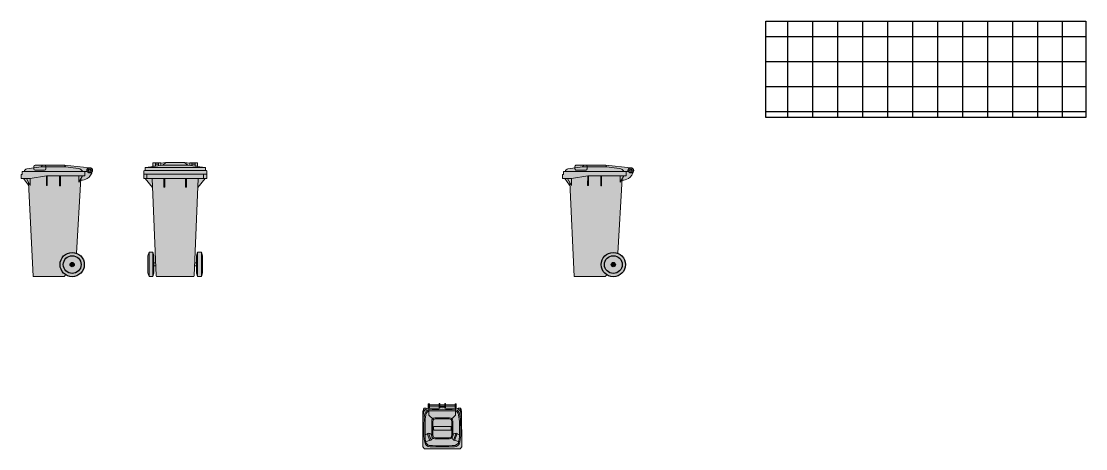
# Model space of a CAD drawing. Header units: inches. Extents: x -12025 to 97113, y -19657 to 37367.
# Drawn here: x 10414 to 23726, y -19282 to -13944 of the extents above; entities that cross this region are included whole.
import ezdxf

# ---------------------------------------------------------------- set-up
doc = ezdxf.new("R2010")
doc.units = ezdxf.units.IN
doc.header["$MEASUREMENT"] = 0
doc.layers.add('001_Dark_1 10', color=7, linetype='Continuous', lineweight=0)
doc.layers.add('dwgmodels.com', color=250, linetype='Continuous')
doc.layers.add('dwgmodels.com_hatch', color=250, linetype='Continuous')

msp = doc.modelspace()

# ---------------------------------------------------------------- hatches: boundary and pattern name
at = {"transparency": 33554687}
h = msp.add_hatch(dxfattribs=at)
h.set_pattern_fill('ANSI37', color=256, scale=2500, angle=45)
h.set_pattern_definition([(90, (0, -7882), (-312.5000000000001, 0), []), (180, (0, -7882), (-2.842170943040401e-14, -312.5), [])])
h.paths.add_polyline_path([(19726, -13943.5), (19726, -15143.5), (23726, -15143.5), (23726, -13943.5)])
at = {"layer": 'dwgmodels.com_hatch'}
h = msp.add_hatch(color=82, dxfattribs=at)
h.dxf.hatch_style = 1
edge = h.paths.add_edge_path()
edge.add_line((10414.12616505288, -15906.30314916595), (10414.2005685834, -15857.55069821608))
edge.add_line((10414.20056858473, -15857.55069821551), (10426.52509595649, -15857.55069821551))
edge.add_line((10426.5250959564, -15857.55069821551), (10426.5250959564, -15819.47640190533))
edge.add_line((10426.5250959564, -15819.47640190496), (10450.75409444798, -15819.47640190496))
edge.add_arc((10488.3463887684, -15822.9602472674), 37.75338091736324, 457.0975799362362, 534.7052683686481, ccw=False)
edge.add_line((10483.68159754016, -15785.49616455509), (10570.68775426294, -15774.66270682313))
edge.add_line((10570.6877542641, -15774.66270682252), (10570.6877542641, -15756.44149149848))
edge.add_arc((10588.06358126551, -15756.44149149991), 17.37582699916122, 450, 540, ccw=False)
edge.add_line((10588.06358126551, -15739.06566450036), (10955.35927891602, -15739.06566450036))
edge.add_line((10955.35927891359, -15739.06566450036), (11270.97657816165, -15772.93224750796))
edge.add_arc((11269.68565844186, -15805.24071692153), 32.33424917292, 351.5424460371258, 447.7119024948616, ccw=False)
edge.add_arc((11164.74535738863, -15792.9508640062), 137.9798300237693, 302.7556066058005, 352.9037843608074, ccw=False)
edge.add_arc((11153.33929052576, -15734.79819531216), 194.2917168301734, 271.8392869643055, 296.29208100856135, ccw=False)
edge.add_line((11159.57529693097, -15928.98981061055), (11104.97909214129, -16840.54072350536))
edge.add_arc((11050.6812264882, -16982.17548746466), 151.6860724526198, 429.0249055073631, 596.5912320255744)
edge.add_arc((10936.50427355058, -17100.15787215754), 31.85143746796551, 278.0663753127494, 344.261474057482, ccw=False)
edge.add_line((10940.97367365472, -17131.69417713246), (10561.00816451653, -17131.69417713246))
edge.add_line((10561.00816451758, -17131.69417713246), (10505.74433989051, -15958.11711466074))
edge.add_line((10505.74433988892, -15958.11711465976), (10502.82124127057, -15990.64099020963))
edge.add_line((10502.82124127075, -15990.64099021106), (10443.35438338773, -15906.30314916649))
edge.add_line((10443.35438338667, -15906.30314916595), (10414.12616505279, -15906.30314916595))
edge.add_line((10414.12616505288, -15906.30314916595), (10443.3543833854, -15906.30314916595))
edge.add_line((10443.35438338667, -15906.30314916595), (10414.12616505279, -15906.30314916595))
h = msp.add_hatch(color=82, dxfattribs=at)
h.dxf.hatch_style = 1
edge = h.paths.add_edge_path()
edge.add_line((12102.02886751479, -17122.94129048024), (12056.94911480315, -16017.28911638961))
edge.add_line((12056.94911480421, -16017.28911639067), (11965.00958113412, -15908.15607974862))
edge.add_line((11965.00958113376, -15908.15607974811), (11945.5416011559, -15908.15607974811))
edge.add_line((11945.54160115588, -15908.15607974811), (11945.54160115588, -15852.51140503336))
edge.add_line((11945.54160115588, -15852.51140503248), (11945.54160115588, -15814.74864069967))
edge.add_arc((11953.00404238733, -15814.74864069988), 7.462441233474403, 450, 540, ccw=False)
edge.add_line((11953.00404238733, -15807.2861994669), (11961.63711888615, -15807.2861994669))
edge.add_line((11961.63711888636, -15807.2861994669), (11961.63711888636, -15777.83632674853))
edge.add_arc((11970.96517042872, -15777.83632674946), 9.328051541843003, 450, 540, ccw=False)
edge.add_line((11970.96517042872, -15768.5082752071), (12081.90618267481, -15752.7813577396))
edge.add_line((12081.90618267527, -15752.78135773794), (12061.10878891974, -15752.78135773794))
edge.add_line((12061.10878891876, -15752.78135773794), (12061.10878891876, -15715.30557713657))
edge.add_arc((12065.77281469299, -15715.30557713844), 4.664025770921501, 450, 540, ccw=False)
edge.add_line((12065.77281469299, -15710.64155136573), (12154.21886141543, -15710.64155136573))
edge.add_arc((12154.21886141154, -15715.30557713844), 4.664025770921501, 360, 450, ccw=False)
edge.add_line((12158.88288718272, -15715.30557713844), (12223.16458303325, -15708.89955717176))
edge.add_line((12223.16458303239, -15708.89955717049), (12339.41609340059, -15708.89955717049))
edge.add_line((12339.41609340169, -15708.89955717049), (12455.66760376989, -15708.89955717049))
edge.add_line((12455.66760376794, -15708.89955717049), (12519.94929961846, -15715.30557713717))
edge.add_arc((12524.61332538878, -15715.30557713844), 4.664025770921501, 450, 540, ccw=False)
edge.add_line((12524.61332538878, -15710.64155136573), (12613.05937211122, -15710.64155136573))
edge.add_arc((12613.05937211344, -15715.30557713844), 4.664025770921501, 360, 450, ccw=False)
edge.add_line((12617.72339788462, -15715.30557713844), (12617.72339788462, -15752.78135773981))
edge.add_line((12617.72339788462, -15752.78135773794), (12596.92600412908, -15752.78135773794))
edge.add_line((12596.9260041281, -15752.78135773794), (12707.86701637419, -15768.50827520543))
edge.add_arc((12707.8670163716, -15777.83632674946), 9.328051541843003, 360, 450, ccw=False)
edge.add_line((12717.19506791397, -15777.83632674946), (12717.19506791397, -15807.28619946784))
edge.add_line((12717.19506791397, -15807.2861994669), (12725.82814441278, -15807.2861994669))
edge.add_arc((12725.82814441299, -15814.74864069988), 7.462441233474403, 360, 450, ccw=False)
edge.add_line((12733.29058564444, -15814.74864069988), (12733.29058564444, -15852.51140503268))
edge.add_line((12733.29058564444, -15852.51140503248), (12733.29058564444, -15908.15607974723))
edge.add_line((12733.29058564444, -15908.15607974811), (12713.82260566659, -15908.15607974811))
edge.add_line((12713.82260566962, -15908.15607974811), (12621.88307199952, -16017.28911639017))
edge.add_line((12621.88307199916, -16017.28911639067), (12576.80331928752, -17122.9412904813))
edge.add_arc((12567.48301139987, -17122.5612820253), 9.328051541842934, 270, 357.6652243536253, ccw=False)
edge.add_line((12567.48301139987, -17131.88933356767), (12339.41609340166, -17131.88933356767))
edge.add_line((12339.41609340169, -17131.88933356767), (12111.34917540348, -17131.88933356767))
edge.add_arc((12111.34917540351, -17122.5612820253), 9.328051541843003, 182.3347756463746, 269.9999999999974, ccw=False)
h = msp.add_hatch(color=82, dxfattribs=at)
h.dxf.hatch_style = 1
edge = h.paths.add_edge_path()
edge.add_line((17181.75796831914, -15906.30314916595), (17181.83237184966, -15857.55069821608))
edge.add_line((17181.83237185099, -15857.55069821551), (17194.15689922275, -15857.55069821551))
edge.add_line((17194.15689922266, -15857.55069821551), (17194.15689922266, -15819.47640190533))
edge.add_line((17194.15689922266, -15819.47640190496), (17218.38589771424, -15819.47640190496))
edge.add_arc((17255.97819203466, -15822.9602472674), 37.75338091736324, 457.0975799362362, 534.7052683686481, ccw=False)
edge.add_line((17251.31340080642, -15785.49616455509), (17338.3195575292, -15774.66270682313))
edge.add_line((17338.31955753036, -15774.66270682252), (17338.31955753036, -15756.44149149848))
edge.add_arc((17355.69538453177, -15756.44149149991), 17.37582699916122, 450, 540, ccw=False)
edge.add_line((17355.69538453177, -15739.06566450036), (17722.99108218228, -15739.06566450036))
edge.add_line((17722.99108217985, -15739.06566450036), (18038.60838142791, -15772.93224750796))
edge.add_arc((18037.31746170812, -15805.24071692153), 32.33424917292, 351.5424460371258, 447.7119024948616, ccw=False)
edge.add_arc((17932.37716065489, -15792.9508640062), 137.9798300237693, 302.7556066058005, 352.9037843608074, ccw=False)
edge.add_arc((17920.97109379202, -15734.79819531216), 194.2917168301734, 271.8392869643055, 296.29208100856135, ccw=False)
edge.add_line((17927.20710019723, -15928.98981061055), (17872.61089540755, -16840.54072350536))
edge.add_arc((17818.31302975446, -16982.17548746466), 151.6860724526198, 429.0249055073631, 596.5912320255744)
edge.add_arc((17704.13607681685, -17100.15787215754), 31.85143746796551, 278.0663753127494, 344.261474057482, ccw=False)
edge.add_line((17708.60547692098, -17131.69417713246), (17328.63996778279, -17131.69417713246))
edge.add_line((17328.63996778384, -17131.69417713246), (17273.37614315677, -15958.11711466074))
edge.add_line((17273.37614315518, -15958.11711465976), (17270.45304453683, -15990.64099020963))
edge.add_line((17270.45304453701, -15990.64099021106), (17210.98618665399, -15906.30314916649))
edge.add_line((17210.98618665293, -15906.30314916595), (17181.75796831905, -15906.30314916595))
edge.add_line((17181.75796831914, -15906.30314916595), (17210.98618665166, -15906.30314916595))
edge.add_line((17210.98618665293, -15906.30314916595), (17181.75796831905, -15906.30314916595))
at = {"layer": 'dwgmodels.com_hatch', "true_color": 0x333838}
h = msp.add_hatch(color=250, dxfattribs=at)
h.dxf.hatch_style = 1
h.paths.add_polyline_path([(11076.73077996448, -16982.17548746466, -1), (11024.63167301379, -16982.17548746466, -1)], flags=0)
h.paths.add_polyline_path([(11202.36729894206, -16982.17548746466, -1), (10898.99515403621, -16982.17548746466, -0.5259867077085008), (11104.97909213975, -16840.54072350486, -0.310627405793922)])
h.paths.add_polyline_path([(10939.69698989391, -16982.17548746466, 1), (11161.66546308249, -16982.17548746466, 1)], flags=16)
h.paths.add_polyline_path([(11024.63167301379, -16982.17548746466, 1), (11076.73077996448, -16982.17548746466, 1)], flags=0)
at = {"layer": 'dwgmodels.com_hatch', "true_color": 0x465850}
h = msp.add_hatch(color=251, dxfattribs=at)
h.dxf.hatch_style = 1
h.paths.add_polyline_path([(10939.69698989391, -16982.17548746466, -1), (11161.66546308249, -16982.17548746466, -1)])
h.paths.add_polyline_path([(11076.73077996448, -16982.17548746466, 1), (11024.63167301379, -16982.17548746466, 1)], flags=16)
at = {"layer": 'dwgmodels.com_hatch', "true_color": 0x333838}
h = msp.add_hatch(color=250, dxfattribs=at)
h.dxf.hatch_style = 1
h.paths.add_polyline_path([(12058.95703308294, -16826.96588951159), (12073.70593293853, -16871.19195511113), (12073.70593293853, -16961.28208912195), (12095.40161748707, -16960.39751066514), (12096.86258208653, -16996.229976184), (12073.70593293853, -16996.229976184), (12073.70593293853, -17087.40827468584), (12058.95703308294, -17131.08833935068), (12011.97904040921, -17131.08833935068), (11996.68387555337, -17084.67827000318), (11996.68387555337, -16873.9219597938), (12011.97904040921, -16826.96588951159)])
h.paths.add_polyline_path([(12619.87515372044, -16826.96588951159), (12605.12625386485, -16871.19195511113), (12605.12625386485, -16961.28208912195), (12583.43056931326, -16960.39751066514), (12581.96960471379, -16996.229976184), (12605.12625386485, -16996.229976184), (12605.12625386485, -17087.40827468584), (12619.87515372044, -17131.08833935068), (12666.85314639417, -17131.08833935068), (12682.14831125001, -17084.67827000318), (12682.14831125001, -16873.9219597938), (12666.85314639417, -16826.96588951159)])
h = msp.add_hatch(color=250, dxfattribs=at)
h.dxf.hatch_style = 1
h.paths.add_polyline_path([(17844.36258323074, -16982.17548746466, -1), (17792.26347628005, -16982.17548746466, -1)], flags=0)
h.paths.add_polyline_path([(17969.99910220832, -16982.17548746466, -1), (17666.62695730247, -16982.17548746466, -0.5259867077085008), (17872.61089540601, -16840.54072350486, -0.310627405793922)])
h.paths.add_polyline_path([(17707.32879316017, -16982.17548746466, 1), (17929.29726634875, -16982.17548746466, 1)], flags=16)
h.paths.add_polyline_path([(17792.26347628005, -16982.17548746466, 1), (17844.36258323074, -16982.17548746466, 1)], flags=0)
at = {"layer": 'dwgmodels.com_hatch', "true_color": 0x465850}
h = msp.add_hatch(color=251, dxfattribs=at)
h.dxf.hatch_style = 1
h.paths.add_polyline_path([(17707.32879316017, -16982.17548746466, -1), (17929.29726634875, -16982.17548746466, -1)])
h.paths.add_polyline_path([(17844.36258323074, -16982.17548746466, 1), (17792.26347628005, -16982.17548746466, 1)], flags=16)
at = {"layer": 'dwgmodels.com_hatch', "true_color": 0x333838}
h = msp.add_hatch(color=250, dxfattribs=at)
h.dxf.hatch_style = 1
h.paths.add_polyline_path([(11076.73077996448, -16982.17548746466, -1), (11024.63167301379, -16982.17548746466, -1)])
h = msp.add_hatch(color=250, dxfattribs=at)
h.dxf.hatch_style = 1
h.paths.add_polyline_path([(17844.36258323074, -16982.17548746466, -1), (17792.26347628005, -16982.17548746466, -1)])
at = {"layer": 'dwgmodels.com_hatch', "true_color": 0x136734}
h = msp.add_hatch(color=116, dxfattribs=at)
h.dxf.hatch_style = 1
h.paths.add_polyline_path([(15436.33924682892, -18819.02332310383), (15447.45409935126, -18774.1016113271), (15477.89913246907, -18774.1016113271), (15477.78835192898, -18788.99221892543, -0.06535174771861765), (15504.24667325474, -18776.94717401254), (15504.6214243002, -18722.15250525233), (15511.20913329112, -18722.15250525233), (15517.79571256641, -18722.15250525233), (15517.79571256641, -18733.17591412037), (15638.26109478727, -18733.17591412037), (15638.26109478727, -18719.29648158393), (15646.47378332685, -18719.29648158393), (15646.47378332685, -18733.17591412037), (15678.85302228861, -18733.17591412037), (15711.23226125484, -18733.17591412037), (15711.23226125484, -18719.29648158393), (15719.44494979433, -18719.29648158393), (15719.44494979433, -18733.17591412037), (15839.91033201528, -18733.17591412037), (15839.91033201528, -18722.15250525233), (15846.49691129057, -18722.15250525233), (15853.0846202815, -18722.15250525233), (15853.45937132696, -18776.94717401254, -0.06535174771861753), (15879.91769265271, -18788.99221892543), (15879.80691211708, -18774.1016113271), (15910.25194523043, -18774.1016113271), (15921.36679775268, -18819.02332310383), (15921.65611142865, -19258.51876521331), (15901.31485332755, -19281.82591811027), (15678.85302228861, -19281.82591811027), (15456.39119125415, -19281.82591811027), (15436.04993315304, -19258.51876521331)])
h.paths.add_polyline_path([(15839.91033201528, -18775.06222654993), (15839.91033201528, -18752.79244195084), (15719.44494979433, -18752.79244195084), (15719.44494979433, -18775.06222654993)], flags=16)
h.paths.add_polyline_path([(15711.23226125484, -18764.93850709819), (15711.23226125484, -18752.79244195084), (15678.85302228861, -18752.79244195084), (15646.47378332685, -18752.79244195084), (15646.47378332685, -18764.93850709819), (15678.85302228861, -18764.93850709819)], flags=16)
h.paths.add_polyline_path([(15638.26109478727, -18775.06222654993), (15638.26109478727, -18752.79244195084), (15517.79571256641, -18752.79244195084), (15517.79571256641, -18775.06222654993)], flags=16)

# ---------------------------------------------------------------- linework, layer by layer
msp.add_lwpolyline([(19726, -13943.5), (23726, -13943.5), (23726, -15143.5), (19726, -15143.5), (19726, -13943.5)])
at = {"layer": '001_Dark_1 10'}
for points in [[(11240.65379762277, -15819.47640190496), (10426.5250959564, -15819.47640190496), (10426.5250959564, -15857.55069821551), (10414.20056858473, -15857.55069821551), (10414.12616505288, -15906.30314916595)], [(11210.31395513564, -15819.47640190496), (11210.31395513564, -15874.30439287088), (10729.93817574158, -15874.30439287088), (10526.16770254634, -15906.30314916595)], [(11270.97657816298, -15772.93224750868), (10955.35927891359, -15739.06566450036), (10588.05811705813, -15739.06566450036)], [(10679.86566279456, -15739.06566450036), (10664.77155077271, -15762.9479860369)], [(11970.96517042872, -15768.5082752071), (12183.10215088828, -15738.43589064925), (12339.41609340169, -15738.43589064925), (12495.7300359151, -15738.43589064925), (12707.8670163716, -15768.5082752071)], [(12091.23700728098, -15710.64155136573), (12090.79144767737, -15751.52178901392)], [(12130.27598068627, -15728.30833221272), (12091.04911430079, -15727.88079294471)], [(12130.63308480074, -15710.64155136573), (12129.91887656571, -15745.97511305972)], [(12158.88288718272, -15715.30557713844), (12223.16458303239, -15708.89955717049)], [(12183.10215088828, -15738.43589064925), (12223.16458303239, -15708.89955717049), (12339.41609340169, -15708.89955717049), (12455.66760376794, -15708.89955717049), (12495.7300359151, -15738.43589064925)], [(12519.94929962065, -15715.30557713844), (12455.66760376794, -15708.89955717049)], [(12548.19910199959, -15710.64155136573), (12548.91331023766, -15745.97511305972)], [(12548.5562061171, -15728.30833221272), (12587.78307250259, -15727.88079294471)], [(12587.5951795224, -15710.64155136573), (12588.04073912295, -15751.52178901392)], [(18008.28560088903, -15819.47640190496), (17194.15689922266, -15819.47640190496), (17194.15689922266, -15857.55069821551), (17181.83237185099, -15857.55069821551), (17181.75796831914, -15906.30314916595)], [(17977.9457584019, -15819.47640190496), (17977.9457584019, -15874.30439287088), (17497.56997900784, -15874.30439287088), (17293.7995058126, -15906.30314916595)], [(18038.60838142924, -15772.93224750868), (17722.99108217985, -15739.06566450036), (17355.68992032439, -15739.06566450036)], [(17447.49746606082, -15739.06566450036), (17432.40335403897, -15762.9479860369)], [(10729.93817574158, -15874.30439287088), (10727.64081425592, -15995.11326810009), (10738.6587918587, -15995.11326810009), (10738.6587918587, -15874.30439287088)], [(10892.37919201143, -15874.30439287088), (10892.37919201143, -15996.58833258263), (10902.7517604176, -15996.58833258263), (10902.7517604176, -15874.30439287088)], [(11160.78427330218, -15908.80446041039), (11104.97909213975, -16840.54072350486)], [(11180.84803018719, -15874.30439287088), (11135.2292832043, -15952.74682321063), (11135.2292832043, -15874.30439287088)], [(12056.94911480421, -16017.28911639067), (11965.00958113376, -15908.15607974811)], [(11984.7910159045, -15852.51140503248), (11984.7910159045, -15908.15607974811)], [(12197.5060303561, -15908.15607974811), (12197.5060303561, -16014.07238360855), (12209.58794860828, -16014.07238360855), (12209.58794860828, -15908.15607974811)], [(12481.32615644728, -15908.15607974811), (12481.32615644728, -16014.07238360855), (12469.24423819815, -16014.07238360855), (12469.24423819815, -15908.15607974811)], [(12621.88307199916, -16017.28911639067), (12713.82260566962, -15908.15607974811)], [(12694.04117089888, -15852.51140503248), (12694.04117089888, -15908.15607974811)], [(17497.56997900784, -15874.30439287088), (17495.27261752218, -15995.11326810009), (17506.29059512496, -15995.11326810009), (17506.29059512496, -15874.30439287088)], [(17660.01099527769, -15874.30439287088), (17660.01099527769, -15996.58833258263), (17670.38356368386, -15996.58833258263), (17670.38356368386, -15874.30439287088)], [(17928.41607656844, -15908.80446041039), (17872.61089540601, -16840.54072350486)], [(17948.47983345345, -15874.30439287088), (17902.86108647056, -15952.74682321063), (17902.86108647056, -15874.30439287088)], [(12011.97904040921, -17131.08833935068), (11996.68387555337, -17084.67827000318), (11996.68387555337, -16873.9219597938), (12011.97904040921, -16826.96588951159)], [(12058.95703308294, -17131.08833935068), (12073.70593293853, -17087.40827468584), (12073.70593293853, -16871.19195511113), (12058.95703308294, -16826.96588951159)], [(12619.87515372044, -17131.08833935068), (12605.12625386485, -17087.40827468584), (12605.12625386485, -16871.19195511113), (12619.87515372044, -16826.96588951159)], [(12666.85314639417, -17131.08833935068), (12682.14831125001, -17084.67827000318), (12682.14831125001, -16873.9219597938), (12666.85314639417, -16826.96588951159)], [(12073.70593293853, -16961.28208912195), (12095.40161748707, -16960.39751066514)], [(12096.86258208653, -16996.229976184), (12073.70593293853, -16996.229976184)], [(12581.96960471379, -16996.229976184), (12605.12625386485, -16996.229976184)], [(12605.12625386485, -16961.28208912195), (12583.43056931326, -16960.39751066514)], [(15504.24667325474, -18776.94717401254), (15504.6214243002, -18722.15250525233), (15511.20913329112, -18722.15250525233), (15517.79571256641, -18722.15250525233), (15517.79571256641, -18775.06222654993)], [(15517.79571256641, -18733.17591412037), (15638.26109478727, -18733.17591412037)], [(15517.79571256641, -18752.79244195084), (15638.26109478727, -18752.79244195084)], [(15646.47378332685, -18733.17591412037), (15678.85302228861, -18733.17591412037), (15711.23226125484, -18733.17591412037)], [(15646.47378332685, -18752.79244195084), (15678.85302228861, -18752.79244195084), (15711.23226125484, -18752.79244195084)], [(15646.47378332685, -18764.93850709819), (15678.85302228861, -18764.93850709819), (15711.23226125484, -18764.93850709819)], [(15839.91033201528, -18733.17591412037), (15719.44494979433, -18733.17591412037)], [(15839.91033201528, -18752.79244195084), (15719.44494979433, -18752.79244195084)], [(15853.45937132696, -18776.94717401254), (15853.0846202815, -18722.15250525233), (15846.49691129057, -18722.15250525233), (15839.91033201528, -18722.15250525233), (15839.91033201528, -18775.06222654993)], [(15879.91769265271, -18788.99221892543), (15879.80691211708, -18774.1016113271), (15910.25194523043, -18774.1016113271), (15921.36679775268, -18819.02332310383), (15921.65611142865, -19258.51876521331), (15901.31485332755, -19281.82591811027), (15678.85302228861, -19281.82591811027), (15456.39119125415, -19281.82591811027), (15436.04993315304, -19258.51876521331), (15436.33924682892, -18819.02332310383), (15447.45409935126, -18774.1016113271), (15477.89913246907, -18774.1016113271), (15477.78835192898, -18788.99221892543)], [(15436.28888818156, -18895.52297667848), (15449.0747183946, -18814.75609261244), (15449.0747183946, -18774.1016113271)], [(15921.41715640013, -18895.52297667848), (15908.63132618709, -18814.75609261244), (15908.63132618709, -18774.1016113271)], [(15463.38336080762, -19108.66236925577), (15493.71001979634, -19097.31733626778)], [(15491.18657213152, -19092.00480003772), (15505.3217656969, -19086.86713103537), (15539.16058066009, -19175.06387390358), (15524.07237155549, -19180.85283049573), (15491.70994879394, -19091.81457016691)], [(15866.51947245017, -19092.00480003772), (15852.3842788847, -19086.86713103537), (15818.5454639216, -19175.06387390358), (15833.63367302611, -19180.85283049573), (15865.99609578775, -19091.81457016691)], [(15894.32268377854, -19108.66236925577), (15863.99602478535, -19097.31733626778)], [(15473.13983957915, -19196.17993958569), (15522.67282796061, -19177.00228668089)], [(15884.56620500255, -19196.17993958569), (15835.03321662108, -19177.00228668089)]]:
    msp.add_lwpolyline(points, dxfattribs=at)
for points in [[(10967.33147632517, -15762.9479860369), (10664.77155077271, -15762.9479860369), (10483.68159754016, -15785.49616455509, 0.3521932981468315), (10450.75409444794, -15819.47640190496, -0.9116106419023005)], [(10955.35927891359, -15739.06566450036), (10967.33147632517, -15762.9479860369), (11129.07475215569, -15781.62672104909, -0.2432961212994665), (11182.15371989273, -15819.47640190496)], [(11301.66827564687, -15809.99633109606, -0.2223730842568741), (11239.4002782125, -15908.9899793513, -0.107102164681985), (11159.57529693097, -15928.98981061055, 0.03684539769251843)], [(12081.90618267527, -15752.78135773794), (12061.10878891876, -15752.78135773794), (12061.10878891876, -15715.30557713844, -0.4142135623730951), (12065.77281469299, -15710.64155136573), (12154.21886141154, -15710.64155136573, -0.4142135623730951), (12158.88288718272, -15715.30557713844), (12158.88288718272, -15741.86919591334)], [(12596.9260041281, -15752.78135773794), (12617.72339788462, -15752.78135773794), (12617.72339788462, -15715.30557713844, 0.4142135623730951), (12613.05937211344, -15710.64155136573), (12524.61332538878, -15710.64155136573, 0.4142135623730951), (12519.94929962065, -15715.30557713844), (12519.94929962065, -15741.86919591334)], [(17734.96327959143, -15762.9479860369), (17432.40335403897, -15762.9479860369), (17251.31340080642, -15785.49616455509, 0.3521932981468315), (17218.3858977142, -15819.47640190496, -0.9116106419023005)], [(17722.99108217985, -15739.06566450036), (17734.96327959143, -15762.9479860369), (17896.70655542195, -15781.62672104909, -0.2432961212994665), (17949.78552315899, -15819.47640190496)], [(18069.30007891313, -15809.99633109606, -0.2223730842568741), (18007.03208147876, -15908.9899793513, -0.107102164681985), (17927.20710019723, -15928.98981061055, 0.03684539769251843)], [(10478.17740947194, -15906.30314916595), (10526.16770254634, -15996.38147077187), (10526.16770254634, -15906.30314916595), (10414.12616505288, -15906.30314916595), (10443.35438338667, -15906.30314916595), (10502.82124127075, -15990.64099021106), (10505.74433988892, -15958.11711465976), (10561.00816451758, -17131.69417713246), (10940.97367365472, -17131.69417713246, 0.297139700883871), (10967.16158711724, -17108.79750140979)], [(12626.33265426309, -15908.15607974811), (12576.80331928858, -17122.94129048024, -0.4023280463615483), (12567.48301139987, -17131.88933356767), (12339.41609340169, -17131.88933356767), (12111.34917540351, -17131.88933356767, -0.4023280463615483), (12102.02886751479, -17122.94129048024), (12052.49953254029, -15908.15607974811)], [(17245.8092127382, -15906.30314916595), (17293.7995058126, -15996.38147077187), (17293.7995058126, -15906.30314916595), (17181.75796831914, -15906.30314916595), (17210.98618665293, -15906.30314916595), (17270.45304453701, -15990.64099021106), (17273.37614315518, -15958.11711465976), (17328.63996778384, -17131.69417713246), (17708.60547692098, -17131.69417713246, 0.297139700883871), (17734.7933903835, -17108.79750140979)], [(15568.61137939337, -18918.97080750695), (15511.20913329112, -18862.79855961963), (15511.20913329112, -18722.15250525233), (15511.20913329112, -18795.74854446817, -0.002182575890050017), (15678.85302228861, -18789.7224980285, -0.002182575890050017), (15846.49691129057, -18795.74854446817), (15846.49691129057, -18722.15250525233), (15846.49691129057, -18862.79855961963), (15789.09466519278, -18918.97080750695)], [(15846.49691129057, -18795.74854446817, -0.2979607711192545), (15896.4445285811, -18846.42505281675, -0.04205138151090111), (15906.34200843473, -18932.16183389668, 0.003697940749480932), (15910.39104849561, -19037.90059206711, -0.0605735950572527), (15897.98163287447, -19202.32438040718, -0.3674256589315062), (15830.06810281946, -19260.0196870344), (15678.85302228861, -19260.0196870344), (15527.63794176223, -19260.0196870344, -0.3674256589315062), (15459.72441170722, -19202.32438040718, -0.0605735950572527), (15447.31499608608, -19037.90059206711, 0.003697940749480932), (15451.36403614687, -18932.16183389668, -0.04205138151090111), (15461.26151600059, -18846.42505281675, -0.2979607711192545), (15511.20913329112, -18795.74854446817)], [(15638.26109478727, -18775.06222654993), (15517.79571256641, -18775.06222654993), (15511.20913329112, -18775.06222654993, 0.1698015298523196), (15449.0747183946, -18814.75609261244)], [(15719.44494979433, -18775.06222654993), (15839.91033201528, -18775.06222654993), (15846.49691129057, -18775.06222654993, -0.1698015298523196), (15908.63132618709, -18814.75609261244)], [(15507.3705835914, -19092.20712491982, -0.2698875135747396), (15537.07607993323, -19097.36980181014), (15548.65211578756, -19124.00958120557)], [(15537.67567376092, -19171.19364523276), (15538.10315299819, -19171.02813839391, 0.3206796010873166), (15556.17074218807, -19143.49685243163)], [(15820.03037082077, -19171.19364523276), (15819.6028915835, -19171.02813839391, -0.3206796010873166), (15801.53530239354, -19143.49685243163)], [(15850.3354609902, -19092.20712491982, 0.2698875135747396), (15820.62996464846, -19097.36980181014), (15809.05392879413, -19124.00958120557)]]:
    msp.add_lwpolyline(points, format="xyb", dxfattribs=at)
for points in [[(10705.30270334333, -15739.06566450036), (10588.06358126551, -15739.06566450036, 0.4142135623730951), (10570.6877542641, -15756.44149149991), (10570.6877542641, -15784.87464565634, 0.4142135623730951), (10588.06358126551, -15802.25047265588), (10705.30270334333, -15802.25047265588, 0.4142135623730951), (10722.67853034288, -15784.87464565634), (10722.67853034288, -15756.44149149991, 0.4142135623730951)], [(12339.41609340169, -15852.51140503248), (12733.29058564444, -15852.51140503248), (12733.29058564444, -15814.74864069988, 0.4142135623730951), (12725.82814441299, -15807.2861994669), (12339.41609340169, -15807.2861994669), (12717.19506791397, -15807.2861994669), (12717.19506791397, -15777.83632674946, 0.4142135623730951), (12707.8670163716, -15768.5082752071), (12339.41609340169, -15768.5082752071), (11970.96517042872, -15768.5082752071, 0.4142135623730951), (11961.63711888636, -15777.83632674946), (11961.63711888636, -15807.2861994669), (12339.41609340169, -15807.2861994669), (11953.00404238733, -15807.2861994669, 0.4142135623730951), (11945.54160115588, -15814.74864069988), (11945.54160115588, -15852.51140503248), (12339.41609340169, -15852.51140503248), (11945.54160115588, -15852.51140503248), (11945.54160115588, -15908.15607974811), (12339.41609340169, -15908.15607974811), (12733.29058564444, -15908.15607974811), (12733.29058564444, -15852.51140503248)], [(17472.93450660959, -15739.06566450036), (17355.69538453177, -15739.06566450036, 0.4142135623730951), (17338.31955753036, -15756.44149149991), (17338.31955753036, -15784.87464565634, 0.4142135623730951), (17355.69538453177, -15802.25047265588), (17472.93450660959, -15802.25047265588, 0.4142135623730951), (17490.31033360914, -15784.87464565634), (17490.31033360914, -15756.44149149991, 0.4142135623730951)], [(15678.85302228861, -18809.07724111624), (15511.20913329112, -18809.07724111624, 0.2180411569259929), (15474.49312430925, -18859.60281669312, 0.04980294781219606), (15463.40961885353, -18970.60040969888), (15463.40961885353, -19104.66704725471, 0.07537790662948371), (15477.32701947026, -19212.1511841533, 0.2435391384558685), (15515.47574458695, -19240.33491388221, 0.02194328653549339), (15678.85302228861, -19247.4539107709, 0.02194328653549339), (15842.23029999465, -19240.33491388221), (15880.37902511143, -19212.1511841533, 0.07537790662948371), (15894.29642572817, -19104.66704725471), (15894.29642572817, -18970.60040969888, 0.04980294781219606), (15883.21292027244, -18859.60281669312, 0.2180411569259929), (15846.49691129057, -18809.07724111624)], [(15770.33455502431, -18897.5520712849), (15586.39970938639, -18897.5520712849, 0.4142135623730951), (15547.49967104243, -18936.45210962433), (15547.49967104243, -19120.2648411913, 0.4142135623730951), (15586.39970938639, -19159.16487952961), (15770.33455502431, -19159.16487952961, 0.4142135623730951), (15809.2345933638, -19120.2648411913), (15809.2345933638, -18936.45210962433, 0.4142135623730951)], [(15767.02899661291, -18909.69061321945), (15592.91142124903, -18909.69061321945, 0.4142135623730951), (15562.03837494583, -18940.56365952041), (15562.03837494583, -19114.57119617351, 0.4142135623730951), (15592.91142124903, -19145.44424247333), (15767.02899661291, -19145.44424247333, 0.4142135623730951), (15797.90204291164, -19114.57119617351), (15797.90204291164, -18940.56365952041, 0.4142135623730951)], [(15784.01256059713, -19006.28884359267), (15576.9161186631, -19006.28884359267, 0.4142135623730951), (15570.74150940519, -19012.46345285287), (15570.74150940519, -19043.22490222094, 0.4142135623730951), (15576.9161186631, -19049.39951148113), (15784.01256059713, -19049.39951148113, 0.4142135623730951), (15790.18716985503, -19043.22490222094), (15790.18716985503, -19012.46345285287, 0.4142135623730951)]]:
    msp.add_lwpolyline(points, format="xyb", close=True, dxfattribs=at)
for points in [[(12011.97904040921, -16826.96588951159), (12058.95703308294, -16826.96588951159), (12058.95703308294, -17131.08833935068), (12011.97904040921, -17131.08833935068)], [(12666.85314639417, -16826.96588951159), (12619.87515372044, -16826.96588951159), (12619.87515372044, -17131.08833935068), (12666.85314639417, -17131.08833935068)], [(15638.26109478727, -18719.29648158393), (15646.47378332685, -18719.29648158393), (15646.47378332685, -18775.05468975724), (15638.26109478727, -18775.05468975724)], [(15719.44494979433, -18719.29648158393), (15711.23226125484, -18719.29648158393), (15711.23226125484, -18775.05468975724), (15719.44494979433, -18775.05468975724)]]:
    msp.add_lwpolyline(points, close=True, dxfattribs=at)
at = {"layer": 'dwgmodels.com', "color": 0}
for centre, radius in [((11269.68565844186, -15805.24071692153), 32.33424917292012), ((11269.68565844186, -15805.24071692153), 14.42045555376213), ((18037.31746170812, -15805.24071692153), 32.33424917292012), ((18037.31746170812, -15805.24071692153), 14.42045555376213), ((11050.6812264882, -16982.17548746466), 151.6860724526198), ((11050.6812264882, -16982.17548746466), 110.9842365949421), ((17818.31302975446, -16982.17548746466), 151.6860724526198), ((17818.31302975446, -16982.17548746466), 110.9842365949421), ((11050.6812264882, -16982.17548746466), 26.0495534748493), ((17818.31302975446, -16982.17548746466), 26.0495534748493)]:
    msp.add_circle(centre, radius, dxfattribs=at)

doc.saveas('drawing.dxf')
